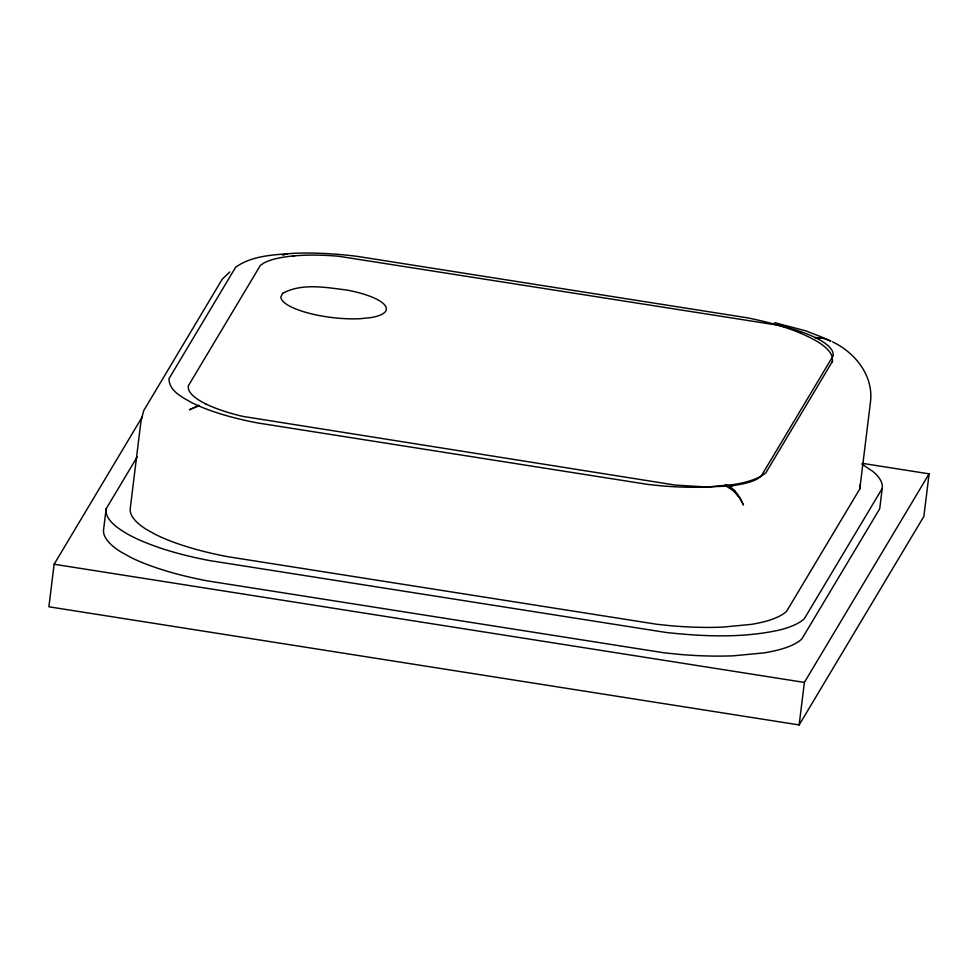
<?xml version="1.0" encoding="UTF-8"?>
<svg xmlns="http://www.w3.org/2000/svg" width="978" height="978" viewBox="0 0 978 978"><rect width="100%" height="100%" fill="white"/><g stroke="black" fill="none" stroke-linecap="round" stroke-linejoin="round"><path stroke-width="1.47" d="M142.213 416.958L54.12 564.245L48.9 606.788L799.148 724.942L923.88 516.396L929.1 473.853L862.816 463.413M137.323 456.689L106.137 508.829L103.656 529.086A141.944 39.364 7 0 0 120.38 551.592L130.502 557.264A141.944 39.364 7 0 0 207.312 580.871L663.83 652.766L679.429 654.392A141.944 39.364 7 0 0 733.573 655.798L764.038 652.888A141.944 39.364 7 0 0 801.887 638.915L879.711 508.792L882.193 488.523A141.944 39.364 7 0 0 873.342 471.787L861.655 463.89M799.148 724.942L804.381 682.412L929.1 473.853M229.83 271.945L222.275 279.133L143.729 410.613L141.003 420.919L130.306 508.022A133.424 37.005 7 0 0 146.015 529.171L155.539 534.501A133.424 37.005 7 0 0 227.74 556.69L656.874 624.282L671.531 625.81A133.424 37.005 7 0 0 722.424 627.13L751.067 624.404A133.424 37.005 7 0 0 786.642 611.262L859.796 488.939L870.493 401.836C873.684 375.711 855.102 352.606 832.535 341.86M831.703 362.704L832.522 361.261L832.168 356.713A121.358 33.655 7 0 0 818.231 342.08C796.728 329.354 772.18 322.972 747.913 317.899L357.056 256.346A121.358 33.655 7 0 0 294.378 253.265C274.5 254.855 252.507 255.209 235.649 267.226L168.986 378.682C169.035 391.188 182.642 397.361 191.945 402.777A121.358 33.655 7 0 0 257.617 422.948L647.949 484.428L661.287 485.821A121.358 33.655 7 0 0 707.583 487.02L733.622 484.538A121.358 33.655 7 0 0 760.798 476.323M761.19 476.139L833.195 355.735L832.95 352.532A90.844 25.196 7 0 0 778.378 325.271L338.632 256.26A90.844 25.196 7 0 0 263.657 263.119L260.344 265.417L188.241 385.98L188.485 389.171A90.844 25.196 7 0 0 243.07 416.432L675.199 485.064L706.666 486.983L729.013 486.017L734.747 490.65L738.745 496.298M832.522 361.261L765.823 472.863L757.534 478.78A90.844 25.196 7 0 1 727.938 486.09L726.483 486.274L733.402 490.797L739.502 497.765L743.463 505.027L739.869 497.716L734.282 490.687L727.938 486.09M882.193 488.523L804.368 618.658A141.944 39.364 7 0 1 779.197 630.089C742.168 638.218 703.769 636.531 666.324 632.509L209.793 560.614A141.944 39.364 7 0 1 159.243 547.68C143.693 542.154 127.971 536.03 114.988 525.577A141.944 39.364 7 0 1 106.137 508.829M198.962 405.32L189.402 409.782L199.365 405.54M283.094 254.708L286.517 254.109M282.41 254.818L287.52 254.011M294.696 255.784L292.508 255.979M824.466 338.51L815.346 337.569L824.723 338.535L830.909 341.163L824.43 338.364M725.016 485.076L732.546 486.262M54.12 564.245L804.381 682.412M774.649 322.654L805.884 330.87L822.828 337.496M205.404 403.755L206.089 404.134M859.723 485.161A133.424 37.005 7 0 1 859.796 488.939M282.569 293.376L280.857 297.019A53.105 14.731 7 0 0 360.259 318.706L371.127 317.569A53.105 14.731 7 0 0 346.921 290.05C325.918 287.483 302.043 282.764 282.569 293.376"/></g></svg>
